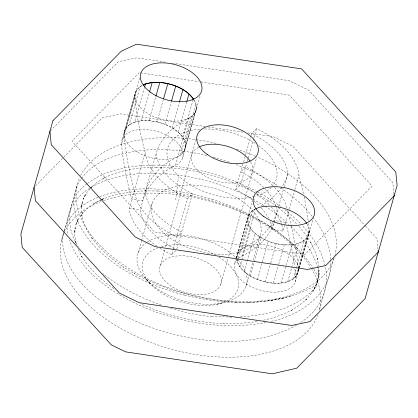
<?xml version="1.0" encoding="UTF-8"?>
<svg xmlns="http://www.w3.org/2000/svg" width="418" height="418" viewBox="0 0 418 418"><rect width="100%" height="100%" fill="white"/><g stroke="black" fill="none" stroke-linecap="round" stroke-linejoin="round"><path stroke-width="0.31" stroke-dasharray="2.09 1.57" d="M124.068 132.966C129.115 116.298 152.34 119.7 164.917 124.318C176.396 128.159 194.678 143.447 180.367 155.146A31.643 18.105 15.8 0 1 144.738 155.674A31.643 18.105 15.8 0 1 124.068 132.966L135.448 92.373L138.086 88.276L142.595 85.1L140.124 86.563L136.519 90.225L125.682 128.514L124.616 130.656L124.068 132.966L124.041 135.39A805.867 461.075 15.8 0 0 134.319 190.42A79.012 45.207 15.8 0 0 176.72 237.001L181.637 231.995A67.737 38.754 15.8 0 1 145.286 192.061A139.528 79.833 15.8 0 1 177.896 156.604C181.694 154.749 185.043 151.379 185.592 147.026L196.429 108.743L195.948 103.81L193.712 99.249M236.792 258.031L237.356 254.515L238.422 252.367L249.259 214.084L252.864 210.416A31.643 18.105 15.8 0 1 254.808 209.23M249.259 214.084C242.069 229.978 263.821 240.773 276.199 243.678C287.406 246.322 309.059 246.103 309.189 230.172A805.867 461.075 15.8 0 0 308.453 223.364M236.781 259.244C239.969 273.722 256.213 280.379 269.401 282.73C279.903 284.538 297.741 282.73 298.347 269.067M318.715 266.694L318.631 275.091L317.1 283.169L318.631 275.091L319.07 270.159C318.709 277.526 316.719 284.815 313.051 291.231L315.517 286.252L318.244 279.14L315.282 286.811L310.919 293.985L305.208 300.584L306.587 299.136L299.544 305.13L291.289 310.402L292.908 309.607L283.43 314.148L272.944 317.852L262.833 320.36M175.748 200.029L178.387 177.514M63.364 233.672C59.967 252.582 70.078 270.859 82.451 284.397C100.466 303.766 124.026 317.121 148.536 326.536C195.593 343.418 251.568 349.741 297.031 324.948M196.429 108.743L195.875 111.047L194.809 113.189L183.972 151.478M64.116 230.804C70.067 208.911 92.733 197.27 113.294 192.499C146.002 185.211 180.31 189.438 212.036 199.234M61.467 240.538L63.938 231.807M64.116 231.185L77.168 185.049M122.103 139.539L139.528 77.962M194.809 113.189L193.241 115.138L188.727 118.315L175.382 165.481A139.528 79.833 15.8 0 0 142.773 200.938L131.806 199.297A805.867 461.075 15.8 0 1 121.528 144.267L134.873 97.101L135.448 92.373L136.519 90.225M125.682 128.514L129.287 124.846L140.124 86.563M129.287 124.846L134.633 122.213L144.226 88.318M134.633 122.213L141.357 120.792L149.346 92.545M141.357 120.792L148.996 120.677L155.742 96.824M156.954 246.223A79.012 45.207 15.8 0 1 129.293 208.174L145.15 152.131A805.867 461.075 15.8 0 1 134.873 97.101L134.899 94.677A31.643 18.105 15.8 0 0 155.574 117.385A31.643 18.105 15.8 0 0 191.204 116.857L193.241 115.138L195.875 111.047L196.45 106.318L194.929 101.271L194.224 100.273M148.996 120.677L157.032 121.878L163.25 99.912M174.426 248.653A67.737 38.754 15.8 0 1 140.265 209.815L156.123 153.772A139.528 79.833 15.8 0 1 188.727 118.315L191.204 116.857L180.367 155.146M185.592 147.026C185.681 135.484 174.353 128.373 164.917 124.318L171.312 101.72M172.117 127.824L179.223 102.718M138.128 252.958L141.483 241.097M141.66 240.475L152.262 203.017M178.141 132.161L186.663 102.029M182.572 137.031L193.053 99.996M185.117 142.099L195.948 103.81M182.53 158.213L200.306 95.382M160.261 265.832L164.87 249.541M165.58 247.033L195.896 139.889M159.922 248.182A79.012 45.207 15.8 0 0 171.694 254.755L173.251 249.243M173.428 248.632L187.551 198.712L192.473 193.706A67.737 38.754 15.8 0 1 156.123 153.772M176.788 249.138L192.473 193.706M252.268 199.762A67.737 38.754 15.8 0 0 235.736 189.61L242.889 164.321M243.6 161.813L245.376 155.533M245.554 154.906L250.884 136.08M251.061 135.448L251.594 133.567L256.511 128.561A79.012 45.207 15.8 0 1 298.912 175.142A805.867 461.075 15.8 0 1 303.447 193.607M235.736 189.61L240.653 184.604L247.101 161.829M247.278 161.202L247.989 158.688M248.167 158.061L253.674 138.604M253.851 137.977L256.511 128.561M220.683 284.506A31.643 18.105 15.8 0 0 180.733 255.743A31.643 18.105 15.8 0 0 169.995 285.259A31.643 18.105 15.8 0 0 220.683 284.506L227.956 258.815M228.662 256.312L256.678 157.309M234.843 263.392L236.18 258.658M236.353 258.068L252.446 201.194M236.922 258.052L236.802 256.819L247.639 218.53M307.12 224.116A31.643 18.105 15.8 0 1 309.163 232.596L298.332 270.885C294.559 284.548 276.638 284.355 265.367 281.967C254.107 279.02 241.85 273.215 237.283 261.746L238.171 258.611M238.349 257.979L248.114 223.458M236.802 256.819L238.422 252.367L242.027 248.705L252.864 210.416L254.844 209.251M238.647 258.24A31.643 18.105 15.8 0 1 241.991 256.124L255.158 209.585M239.822 266.82L250.659 228.531M244.258 271.69L255.09 233.401M245.956 286.283L252.671 262.561M253.376 260.064L260.09 236.342A56.461 32.306 15.8 0 0 188.8 185.012A56.461 32.306 15.8 0 0 169.635 237.69A56.461 32.306 15.8 0 0 260.09 236.342M250.277 276.026L261.114 237.737M257.478 279.532L268.314 241.243M284.898 224.675L283.054 231.185L272.087 229.545L278.529 206.769M278.707 206.142L284.036 187.311M284.214 186.684L287.945 173.501A67.737 38.754 15.8 0 0 251.594 133.567M265.367 281.967L270.514 263.768M270.692 263.136L276.199 243.678M285.066 224.085L289.146 209.664M289.324 209.037L294.648 190.206M294.826 189.579L298.912 175.142M273.403 283.169L278.555 264.97M278.733 264.343L284.235 244.885M281.042 283.059L291.874 244.77M287.762 281.633L298.598 243.349M293.107 278.999L303.943 240.711M237.043 259.766A31.643 18.105 15.8 0 0 259.348 289.925A31.643 18.105 15.8 0 0 295.845 277.338L309.189 230.172L308.615 234.9C301.644 247.519 284.099 245.878 272.202 242.607C261.004 238.861 245.434 230.208 248.187 216.226L250.826 212.135L254.834 209.308M296.712 275.331L307.549 237.048M295.27 282.066L313.045 219.241M319.477 309.801L334.118 258.052M334.823 255.56L335.179 254.311A133.598 76.437 15.8 0 0 257.295 157.043M238.422 252.367L239.989 250.424L244.504 247.242A139.528 79.833 15.8 0 0 272.729 222.298M89.974 188.774L87.038 192.259L83.375 198.785L85.747 193.863L83.652 198.367L82.189 203.064L81.379 207.939L82.262 201.748L81.447 209.115L82.08 216.77L81.656 214.768L83.752 222.674L87.278 230.668L92.2 238.652L91.265 237.158C100.022 249.274 111.496 259.113 123.869 267.379L122.923 266.809L134.711 273.921L133.938 273.466C165.288 290.217 200.483 299.732 235.904 302.104L235.083 302.089L248.579 302.339L247.571 302.324C269.652 301.979 292.083 297.945 311.734 287.495C312.33 287.537 317.419 283.712 316.4 286.325C297.893 308.374 267.107 315.324 239.587 316.959M90.398 188.278L92.075 186.287L90.68 187.75L97.065 182.352L104.693 177.66L103.037 178.476C119.574 170.074 138.311 167.336 156.682 167.158L155.648 167.143C190.075 167.477 224.361 176.474 254.714 192.661M50.406 130.803L118.331 61.707L136.639 57.83L165.591 62.162M139.251 72.69L71.927 141.169L154.712 232.115L304.816 254.583L372.135 186.104L289.355 95.158L199.804 81.756M35.457 185.921L102.473 117.751L120.781 113.874L205.06 126.487M171.694 254.755L176.615 249.75M87.069 183.748C66.655 197.615 64.654 227.193 78.38 246.458M87.555 183.371C109.652 167.001 138.64 164.243 165.309 165.497C197.306 167.576 228.777 176.694 257.101 191.684M100.9 199.992L95.304 202.787L88.078 207.72L82.121 213.337L83.532 211.853L78.95 218.024L75.747 224.712L78.265 218.985L76.374 223.557L75.13 228.317L74.535 233.244L75.115 227.81L74.78 235.287L75.898 243.01L75.48 241.029L76.666 244.697M89.692 188.319C73.918 197.453 63.75 216.315 67.956 234.54M300.73 322.508C315.188 313.197 326.003 297.344 326.474 279.82C326.996 259.087 315.815 240.036 302.036 225.328M91.276 187.264C114.684 173.784 142.799 171.887 169.185 174.034C198.174 176.851 226.749 185.064 252.446 198.848M101.459 199.71L103.701 198.592L102.123 199.37C115.964 193.691 130.907 191.371 145.798 190.859M102.018 199.433L93.616 203.623L95.304 202.787M102.582 199.151L103.701 198.592M291.032 296.001C268.936 302.543 245.58 303.698 222.721 301.686M216.989 304.304L222.339 302.909M266.146 322.435C225.166 330.314 182.258 323.333 144.032 307.371C113.372 293.692 81.39 273.241 69.425 240.23M271.188 321.301C300.443 315.438 332.885 293.201 330.805 259.986M283.707 298.008L267.802 300.981M257.101 321.379L249.441 322.591L236.708 323.579L223.515 323.631L224.273 323.647C195.347 322.503 166.599 315.815 140.317 303.661M231.828 317.157L212.041 316.274M144.696 190.848L158.464 191.005L157.57 190.989C193.048 193.262 227.982 203.697 259.348 220.333L258.637 219.915L270.242 226.802L269.37 226.284L279.454 233.197L288.765 240.59L297.214 248.396C281.915 233.16 263.565 221.3 244.185 211.916M172.023 63.128L289.115 80.648L308.724 90.199L392.815 182.582L393.928 194.088M140.537 72.884L199.161 81.656M208.279 126.967L244.305 132.36M248.167 132.94L273.257 136.696L292.866 146.243L365.128 225.636M129.293 208.174L140.265 209.815M206.779 155.491C175.952 148.395 142.768 146.394 112.442 156.828C94.118 163.114 75.909 177.441 73.996 197.996C72.23 220.432 86.975 240.12 102.885 254.301C126.142 274.495 154.926 287.448 184.563 295.129M213.342 157.189L230.355 162.471M170.659 308.087L180.137 310.699M157.032 121.878L164.917 124.318M161.343 305.093C140.37 297.726 120.138 287.6 102.844 273.518M236.139 164.556C250.873 170.22 265.049 177.363 278.231 186.062M256.918 193.832L271.303 202.49L275.937 205.886M252.994 199.14L264.547 205.886M257.676 191.972L265.926 196.659L280.739 206.508M265.101 206.226C273.612 211.623 281.711 217.731 289.021 224.675M113.68 288.551C100.811 279.767 89.243 268.764 81.071 255.414L82.053 256.981L78.056 248.976M280.896 187.938C292.725 196.094 303.719 205.656 312.648 216.952M278.513 207.772L290.891 218.044L297.25 224.57M284.778 209.622L294.8 218.06L300.788 223.938M290.902 226.41C302.689 237.962 312.983 251.74 317.774 267.719M146.096 279.344L150.261 283.681M296.096 247.273L302.376 253.867L307.8 260.414L313.605 268.675M365.567 226.117L376.958 238.626L378.008 249.494M299.069 226.431L306.023 235.099L311.676 243.945L310.72 242.419L314.947 251.239L317.764 260.043L317.351 258.084L318.62 266.083M313.051 217.464C322.565 229.451 329.891 243.893 330.79 259.374M313.944 269.229C319.075 278.701 321.05 279.919 317.952 268.325M236.985 258.669L237.283 261.746M304.173 197.061A805.867 461.075 15.8 0 1 308.17 221.085M250.753 162.189A31.643 18.105 15.8 0 1 237.889 182.509A31.643 18.105 15.8 0 1 198.581 171.349A31.643 18.105 15.8 0 1 198.388 147.324M237.988 259.897A56.461 32.306 15.8 0 1 228.082 301.352A56.461 32.306 15.8 0 1 155.501 287.631A56.461 32.306 15.8 0 1 146.467 242.586M147.497 241.891A56.461 32.306 15.8 0 1 236.342 258.167M219.016 257.101A49.418 28.272 15.8 0 1 227.387 300.652A49.418 28.272 15.8 0 1 157.257 290.014A49.418 28.272 15.8 0 1 157.758 247.811M161.379 246.657A49.418 28.272 15.8 0 1 215.348 254.949M240.653 184.604A79.012 45.207 15.8 0 1 255.873 193.471M256.354 193.806A79.012 45.207 15.8 0 1 269.662 205.207M271.251 206.947A79.012 45.207 15.8 0 1 281.638 224.409M281.8 224.936A79.012 45.207 15.8 0 1 283.054 231.185M254.144 201.257A67.737 38.754 15.8 0 1 259.656 206.283M261.292 208.012A67.737 38.754 15.8 0 1 268.544 218.206M270.054 221.472A67.737 38.754 15.8 0 1 272.087 229.545M263.821 187.672A67.737 38.754 15.8 0 0 240.758 171.855L245.679 166.85A79.012 45.207 15.8 0 1 274.276 187.018M265.101 188.957A67.737 38.754 15.8 0 1 275.864 205.886M276.032 206.429A67.737 38.754 15.8 0 1 277.108 211.79A139.528 79.833 15.8 0 1 273.346 221.174M274.689 187.447A79.012 45.207 15.8 0 1 287.182 208.441M287.615 210.322A79.012 45.207 15.8 0 1 288.08 213.431A805.867 461.075 15.8 0 1 291.179 225.563M241.991 256.124A139.528 79.833 15.8 0 0 274.595 220.667L285.567 222.308A805.867 461.075 15.8 0 1 286.037 224.043M286.805 226.932A805.867 461.075 15.8 0 1 294.601 266.543M294.899 268.821A805.867 461.075 15.8 0 1 295.845 277.338M121.528 144.267A31.643 18.105 15.8 0 1 162.409 133.196A31.643 18.105 15.8 0 1 175.382 165.481M187.551 198.712A79.012 45.207 15.8 0 1 145.15 152.131M291.315 226.138A805.867 461.075 15.8 0 1 298.358 268.46M258.57 145.626A56.461 32.306 15.8 0 1 272.546 186.167M271.245 187.604A56.461 32.306 15.8 0 1 254.938 196.303M254.296 196.47A56.461 32.306 15.8 0 1 174.254 171.228A56.461 32.306 15.8 0 1 199.961 129.183M204.658 128.969A56.461 32.306 15.8 0 1 256.072 143.907M242.027 248.705A31.643 18.105 15.8 0 1 274.746 247.122A31.643 18.105 15.8 0 1 298.17 267.212M298.28 267.839A31.643 18.105 15.8 0 1 298.332 270.885M287.945 173.501A139.528 79.833 15.8 0 1 281.878 186.768M281.518 187.306A139.528 79.833 15.8 0 1 260.074 206.44M334.149 257.922A133.598 76.437 15.8 0 1 178.956 291.315A133.598 76.437 15.8 0 1 79.535 177.922M80.596 175.633A133.598 76.437 15.8 0 1 217.903 143.755M236.51 149.048A133.598 76.437 15.8 0 1 256.736 156.792M318.035 314.592A133.598 76.437 15.8 0 1 162.21 346.475A133.598 76.437 15.8 0 1 63.834 233.411M64.085 232.836A133.598 76.437 15.8 0 1 101.177 201.528M103.46 200.687A133.598 76.437 15.8 0 1 311.081 267.969M311.4 268.502A133.598 76.437 15.8 0 1 319.169 311.013M222.695 301.577A133.567 70.809 13.5 0 1 184.594 295.019M212.083 316.64A133.697 82.895 13.3 0 1 180.038 311.049M212.02 199.302A133.572 70.851 18.3 0 1 244.138 211.968"/><path stroke-width="0.63" d="M144.581 87.064L145.469 83.924L151.603 82.597M149.524 91.918L152.189 82.503M155.919 96.197L159.828 82.388L153.432 82.43M163.605 98.658L167.864 83.595C175.33 85.382 182.598 88.517 188.502 93.496M171.49 101.093L175.753 86.03M179.4 102.091L182.953 89.536M186.841 101.402L188.973 93.872M193.053 99.996L193.409 98.742L189.38 94.269M143.17 84.864L145.469 83.924M143.207 84.896C150.982 81.588 159.733 81.912 167.864 83.595M160.972 82.513C173.183 83.997 186.282 88.804 193.518 99.27M393.991 194.731L394.117 196.005L325.732 265.566L307.423 269.443L154.953 246.625L135.338 237.074L51.252 144.691L49.951 131.268M378.133 250.774L378.259 252.049L309.874 321.609L291.565 325.486L139.095 302.669L119.48 293.117L35.394 200.734L34.088 187.311M255.879 208.702A31.643 18.105 15.8 0 1 306.817 223.609M198.968 147.026A31.643 18.105 15.8 0 1 250.121 161.176M52.929 120.724L20.9 233.923L22.201 247.346L111.319 344.892L125.672 351.883L272.28 373.823L296.686 368.221L365.071 298.661L397.1 185.461L395.799 172.038L301.582 68.886L136.467 44.177L121.314 51.163L52.929 120.724M207.051 154.305A31.643 18.105 15.8 0 0 257.739 153.552A31.643 18.105 15.8 0 0 217.788 124.789A31.643 18.105 15.8 0 0 207.051 154.305M150.684 92.378A31.643 18.105 15.8 0 0 201.371 91.626A31.643 18.105 15.8 0 0 161.421 62.857A31.643 18.105 15.8 0 0 150.684 92.378M263.424 216.237A31.643 18.105 15.8 0 0 314.111 215.479A31.643 18.105 15.8 0 0 274.161 186.715A31.643 18.105 15.8 0 0 263.424 216.237"/></g></svg>
